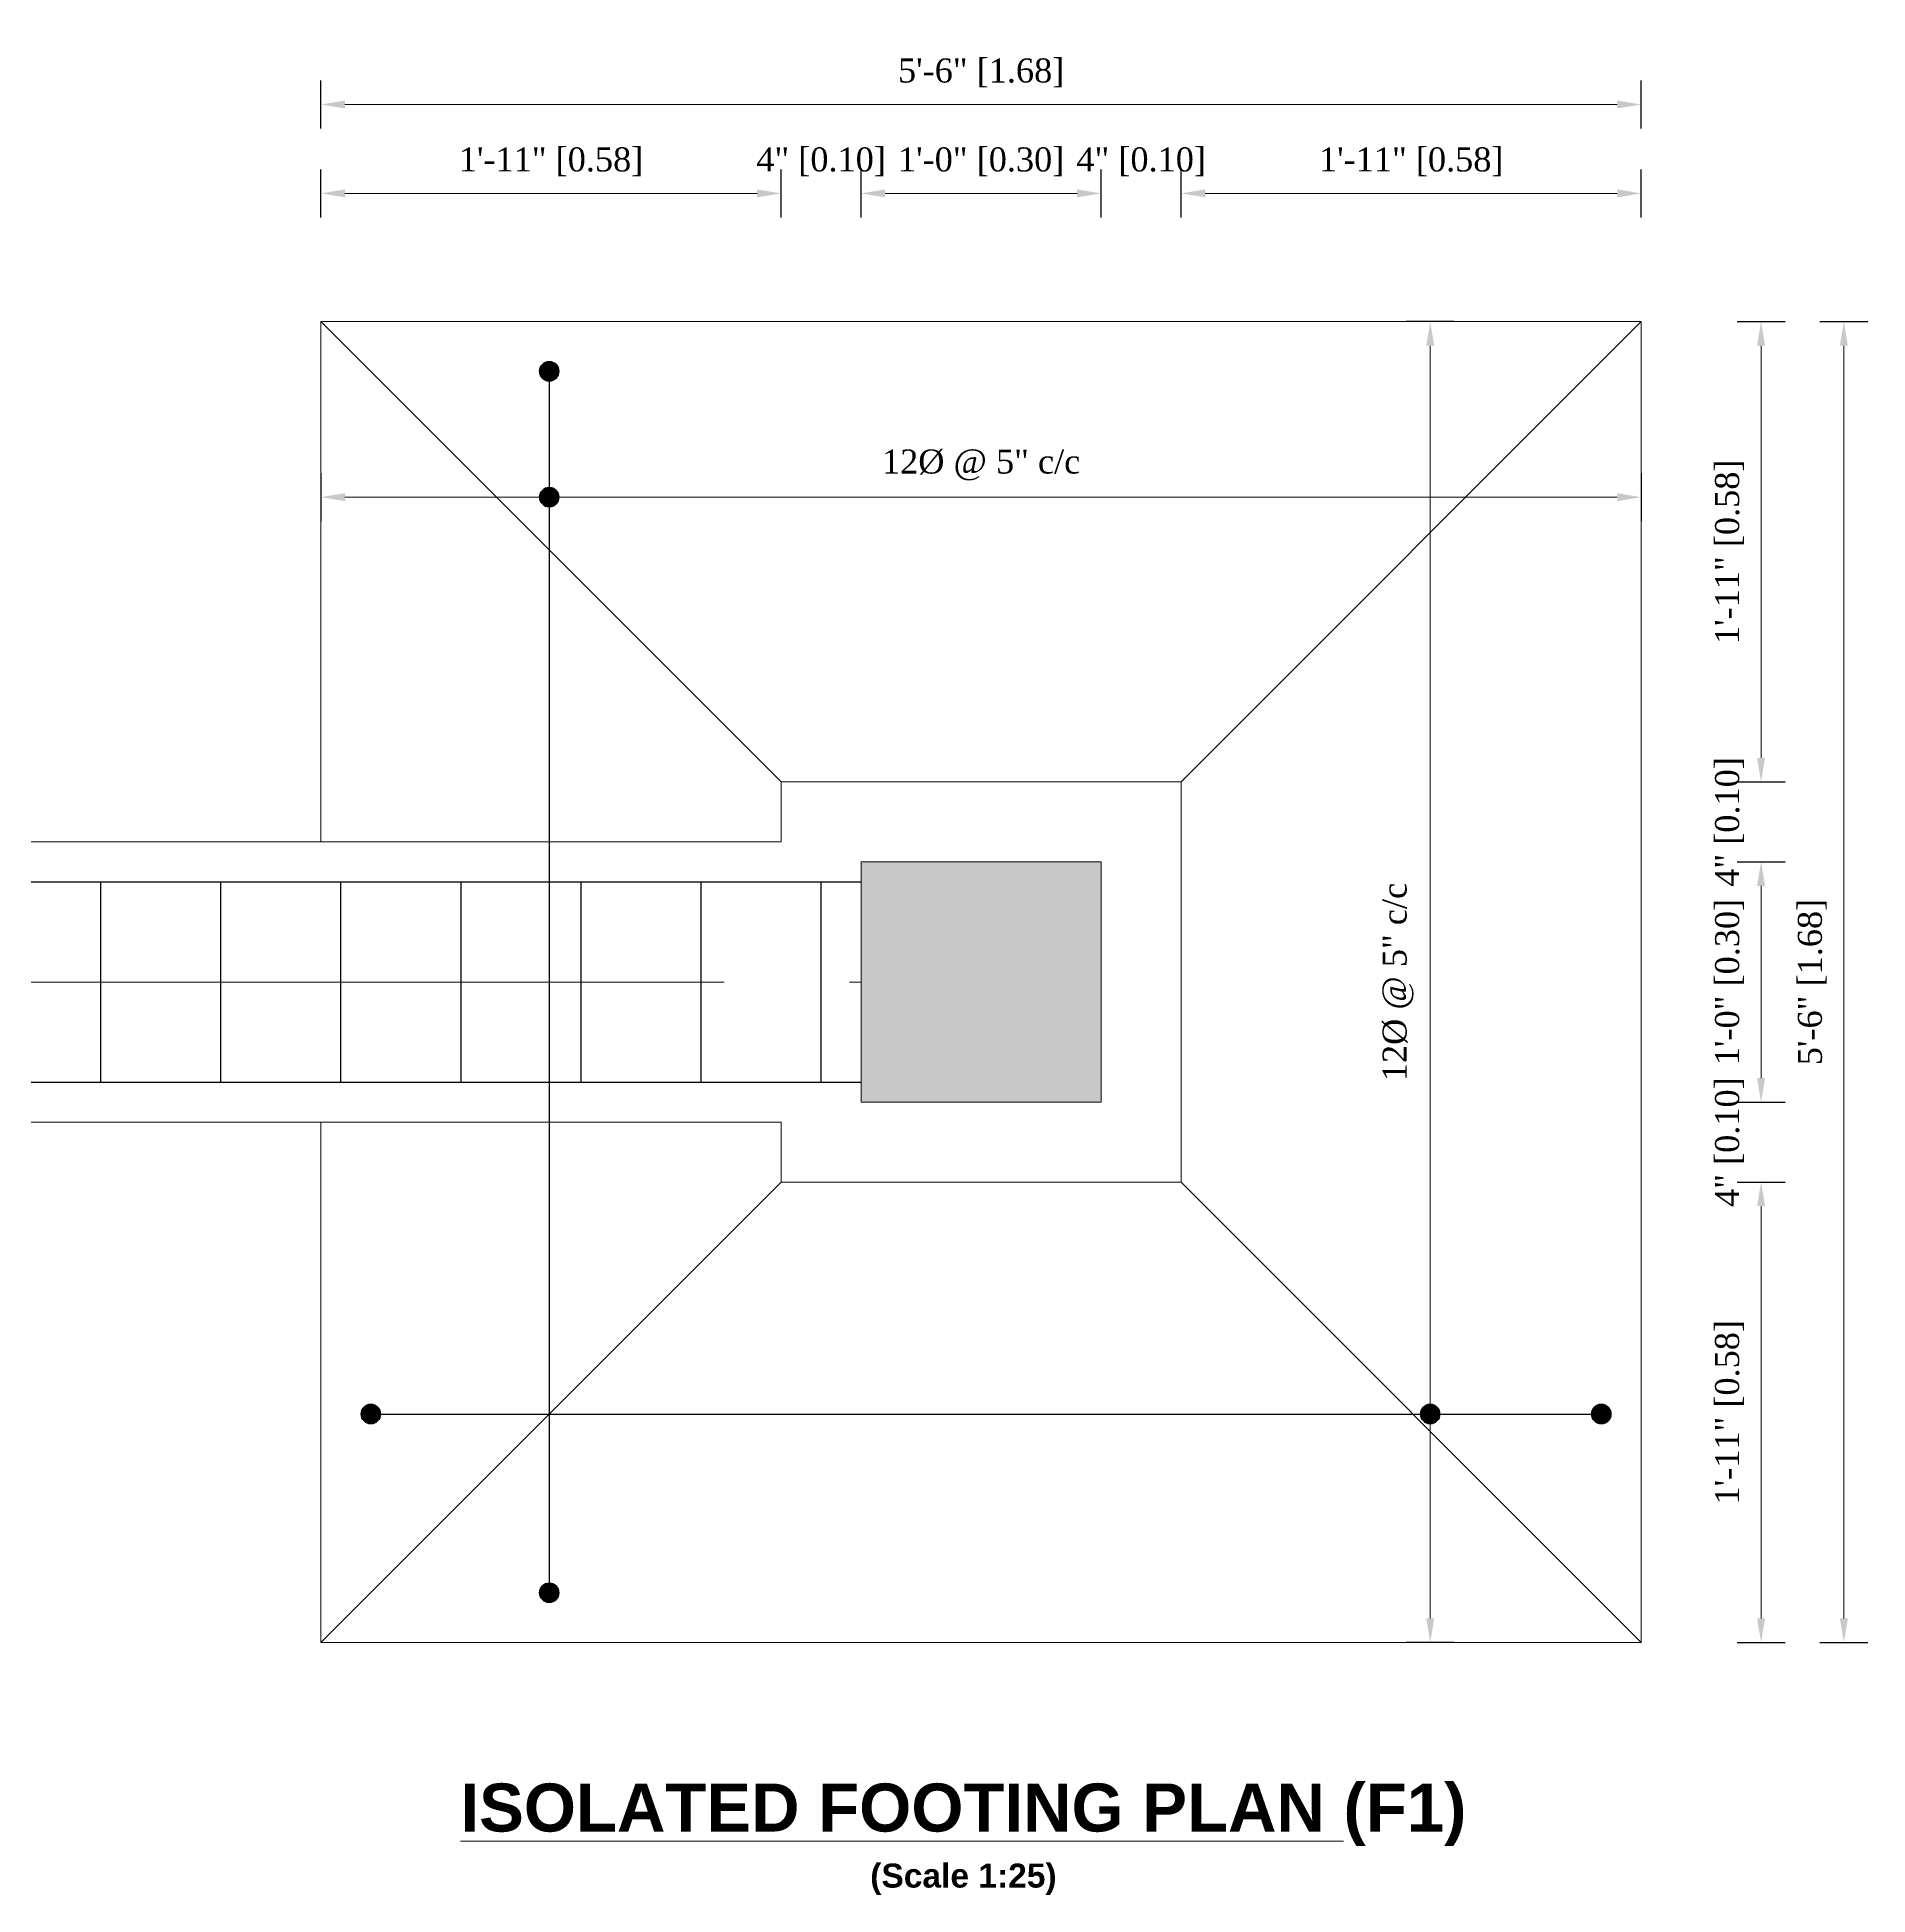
# Model space of a CAD drawing. Header units: feet. Extents: x 4160 to 31260, y -20219 to -1382.
# Drawn here: x 21315.2 to 21406.7, y -5101.1 to -5008.3 of the extents above; entities that cross this region are included whole.
import ezdxf

# ---------------------------------------------------------------- set-up
doc = ezdxf.new("R2010")
doc.units = ezdxf.units.FT
doc.header["$LTSCALE"] = 50
doc.header["$MEASUREMENT"] = 0
doc.header["$PDMODE"] = 34
doc.linetypes.add('CENTER2', pattern=[1.125, 0.75, -0.125, 0.125, -0.125])
for name, color, linetype, lineweight in [('IES_WR_Center Line', 7, 'CENTER2', 13), ('IES_WR_Dimension', 7, 'Continuous', 15), ('IES_WR_Hatch ANSI31', 8, 'Continuous', 15), ('IES_WR_Rebar Concrete Line', 2, 'Continuous', 15), ('IES_WR_Rebar-Main', 1, 'Continuous', 30), ('IES_WR_Stirrups', 6, 'Continuous', 25), ('IES_WR_Text Structure', 70, 'Continuous', 20), ('Reinforcement', 1, 'Continuous', 40)]:
    doc.layers.add(name, color=color, linetype=linetype, lineweight=lineweight)
doc.styles.add('arial', font='times.ttf')
doc.styles.add('Arial Annotation', font='arial.ttf', dxfattribs={"height": 0.06})
doc.dimstyles.new('SECS', dxfattribs={"dimtxt": 0.06, "dimasz": 0.06, "dimexe": 0.06, "dimexo": 0, "dimgap": 0.04, "dimtad": 1, "dimdec": 0, "dimzin": 3, "dimdsep": 46, "dimlunit": 4, "dimtxsty": 'arial', "dimcen": 1.25, "dimclrd": 256, "dimclrt": 3, "dimadec": 0, "dimazin": 0, "dimtfac": 1, "dimtdec": 0, "dimtix": 1, "dimtofl": 0, "dimtmove": 2, "dimatfit": 1, "dimfxl": 0.06, "dimfxlon": 1, "dimtolj": 1, "dimtzin": 0, "dimlwd": -1, "dimarcsym": 0})

# ---------------------------------------------------------------- blocks, each defined once
blk = doc.blocks.new('REBAR CUT')
at = {"layer": 'Reinforcement'}
blk.add_circle((0, 0), 0.024, dxfattribs=at)
blk = doc.blocks.new('bar towaeds viewer')
at = {"layer": 'Reinforcement'}
h = blk.add_hatch(color=256, dxfattribs=at)
h.dxf.hatch_style = 1
h.paths.add_polyline_path([(0.024, 0, 0.414214), (0, 0.024), (0, -0.024, 0.414214)])
h.paths.add_polyline_path([(0, 0.024, 0.414214), (-0.024, 0, 0.414214), (0, -0.024)])
blk.add_circle((0, 0), 0.024, dxfattribs=at)
blk = doc.blocks.new('*D783')
at = {"layer": 'Defpoints', "color": 0}
for p in [(21352.408, -5016.087), (21329.408, -5022.497), (21352.408, -5045.497)]:
    blk.add_point(p, dxfattribs=at)
at = {"layer": 'IES_WR_Dimension', "color": 0, "lineweight": -2}
for p, q in [((21329.408, -5017.287), (21329.408, -5014.887)), ((21352.408, -5017.287), (21352.408, -5014.887))]:
    blk.add_line(p, q, dxfattribs=at)
at = {"layer": 'IES_WR_Dimension'}
blk.add_line((21330.608, -5016.087), (21351.208, -5016.087), dxfattribs=at)
for points in [[(21330.608, -5015.887), (21330.608, -5016.287), (21329.408, -5016.087)], [(21351.208, -5015.887), (21351.208, -5016.287), (21352.408, -5016.087)]]:
    blk.add_solid(points, dxfattribs=at)
at = {"layer": 'IES_WR_Dimension', "color": 3, "insert": (21340.908, -5014.511), "char_height": 1.2, "attachment_point": 5, "style": 'arial'}
blk.add_mtext('\\A1;1\'-11" [0.58]', dxfattribs=at)
blk = doc.blocks.new('*D785')
at = {"layer": 'Defpoints', "color": 0}
for p in [(21356.408, -5016.087), (21352.408, -5045.497), (21356.408, -5049.497)]:
    blk.add_point(p, dxfattribs=at)
at = {"layer": 'IES_WR_Dimension', "color": 0, "lineweight": -2}
for p, q in [((21352.408, -5017.287), (21352.408, -5014.887)), ((21356.408, -5017.287), (21356.408, -5014.887))]:
    blk.add_line(p, q, dxfattribs=at)
at = {"layer": 'IES_WR_Dimension'}
for p, q in [((21351.208, -5016.087), (21350.008, -5016.087)), ((21357.608, -5016.087), (21358.808, -5016.087))]:
    blk.add_line(p, q, dxfattribs=at)
for points in [[(21351.208, -5015.887), (21351.208, -5016.287), (21352.408, -5016.087)], [(21357.608, -5015.887), (21357.608, -5016.287), (21356.408, -5016.087)]]:
    blk.add_solid(points, dxfattribs=at)
at = {"layer": 'IES_WR_Dimension', "color": 3, "insert": (21354.408, -5014.511), "char_height": 1.2, "attachment_point": 5, "style": 'arial'}
blk.add_mtext('\\A1;4" [0.10]', dxfattribs=at)
blk = doc.blocks.new('*D787')
at = {"layer": 'Defpoints', "color": 0}
for p in [(21368.408, -5016.087), (21356.408, -5049.497), (21368.408, -5049.497)]:
    blk.add_point(p, dxfattribs=at)
at = {"layer": 'IES_WR_Dimension', "color": 0, "lineweight": -2}
for p, q in [((21356.408, -5017.287), (21356.408, -5014.887)), ((21368.408, -5017.287), (21368.408, -5014.887))]:
    blk.add_line(p, q, dxfattribs=at)
at = {"layer": 'IES_WR_Dimension'}
blk.add_line((21357.608, -5016.087), (21367.208, -5016.087), dxfattribs=at)
for points in [[(21357.608, -5015.887), (21357.608, -5016.287), (21356.408, -5016.087)], [(21367.208, -5015.887), (21367.208, -5016.287), (21368.408, -5016.087)]]:
    blk.add_solid(points, dxfattribs=at)
at = {"layer": 'IES_WR_Dimension', "color": 3, "insert": (21362.408, -5014.511), "char_height": 1.2, "attachment_point": 5, "style": 'arial'}
blk.add_mtext('\\A1;1\'-0" [0.30]', dxfattribs=at)
blk = doc.blocks.new('*D789')
at = {"layer": 'Defpoints', "color": 0}
for p in [(21372.408, -5016.087), (21372.408, -5045.497), (21368.408, -5049.497)]:
    blk.add_point(p, dxfattribs=at)
at = {"layer": 'IES_WR_Dimension', "color": 0, "lineweight": -2}
for p, q in [((21368.408, -5017.287), (21368.408, -5014.887)), ((21372.408, -5017.287), (21372.408, -5014.887))]:
    blk.add_line(p, q, dxfattribs=at)
at = {"layer": 'IES_WR_Dimension'}
for p, q in [((21367.208, -5016.087), (21366.008, -5016.087)), ((21373.608, -5016.087), (21374.808, -5016.087))]:
    blk.add_line(p, q, dxfattribs=at)
for points in [[(21367.208, -5015.887), (21367.208, -5016.287), (21368.408, -5016.087)], [(21373.608, -5015.887), (21373.608, -5016.287), (21372.408, -5016.087)]]:
    blk.add_solid(points, dxfattribs=at)
at = {"layer": 'IES_WR_Dimension', "color": 3, "insert": (21370.408, -5014.511), "char_height": 1.2, "attachment_point": 5, "style": 'arial'}
blk.add_mtext('\\A1;4" [0.10]', dxfattribs=at)
blk = doc.blocks.new('*D791')
at = {"layer": 'Defpoints', "color": 0}
for p in [(21395.408, -5016.087), (21395.408, -5022.497), (21372.408, -5045.497)]:
    blk.add_point(p, dxfattribs=at)
at = {"layer": 'IES_WR_Dimension', "color": 0, "lineweight": -2}
for p, q in [((21372.408, -5017.287), (21372.408, -5014.887)), ((21395.408, -5017.287), (21395.408, -5014.887))]:
    blk.add_line(p, q, dxfattribs=at)
at = {"layer": 'IES_WR_Dimension'}
blk.add_line((21373.608, -5016.087), (21394.208, -5016.087), dxfattribs=at)
for points in [[(21373.608, -5015.887), (21373.608, -5016.287), (21372.408, -5016.087)], [(21394.208, -5015.887), (21394.208, -5016.287), (21395.408, -5016.087)]]:
    blk.add_solid(points, dxfattribs=at)
at = {"layer": 'IES_WR_Dimension', "color": 3, "insert": (21383.908, -5014.511), "char_height": 1.2, "attachment_point": 5, "style": 'arial'}
blk.add_mtext('\\A1;1\'-11" [0.58]', dxfattribs=at)
blk = doc.blocks.new('*D793')
at = {"layer": 'Defpoints', "color": 0}
for p in [(21395.408, -5011.645), (21329.408, -5022.497), (21395.408, -5022.497)]:
    blk.add_point(p, dxfattribs=at)
at = {"layer": 'IES_WR_Dimension', "color": 0, "lineweight": -2}
for p, q in [((21329.408, -5012.845), (21329.408, -5010.445)), ((21395.408, -5012.845), (21395.408, -5010.445))]:
    blk.add_line(p, q, dxfattribs=at)
at = {"layer": 'IES_WR_Dimension'}
blk.add_line((21330.608, -5011.645), (21394.208, -5011.645), dxfattribs=at)
for points in [[(21330.608, -5011.445), (21330.608, -5011.845), (21329.408, -5011.645)], [(21394.208, -5011.445), (21394.208, -5011.845), (21395.408, -5011.645)]]:
    blk.add_solid(points, dxfattribs=at)
at = {"layer": 'IES_WR_Dimension', "color": 3, "insert": (21362.408, -5010.069), "char_height": 1.2, "attachment_point": 5, "style": 'arial'}
blk.add_mtext('\\A1;5\'-6" [1.68]', dxfattribs=at)
blk = doc.blocks.new('*D795')
at = {"layer": 'Defpoints', "color": 0}
for p in [(21372.408, -5065.497), (21401.395, -5065.497), (21395.408, -5088.497)]:
    blk.add_point(p, dxfattribs=at)
at = {"layer": 'IES_WR_Dimension', "color": 0, "lineweight": -2}
for p, q in [((21400.195, -5065.497), (21402.595, -5065.497)), ((21400.195, -5088.497), (21402.595, -5088.497))]:
    blk.add_line(p, q, dxfattribs=at)
at = {"layer": 'IES_WR_Dimension'}
blk.add_line((21401.395, -5087.297), (21401.395, -5066.697), dxfattribs=at)
for points in [[(21401.195, -5066.697), (21401.595, -5066.697), (21401.395, -5065.497)], [(21401.195, -5087.297), (21401.595, -5087.297), (21401.395, -5088.497)]]:
    blk.add_solid(points, dxfattribs=at)
at = {"layer": 'IES_WR_Dimension', "color": 3, "insert": (21399.819, -5076.997), "char_height": 1.2, "attachment_point": 5, "rotation": 90, "style": 'arial'}
blk.add_mtext('\\A1;1\'-11" [0.58]', dxfattribs=at)
blk = doc.blocks.new('*D797')
at = {"layer": 'Defpoints', "color": 0}
for p in [(21368.408, -5061.497), (21401.395, -5061.497), (21372.408, -5065.497)]:
    blk.add_point(p, dxfattribs=at)
at = {"layer": 'IES_WR_Dimension'}
for p, q in [((21401.395, -5060.297), (21401.395, -5059.097)), ((21401.395, -5066.697), (21401.395, -5067.897))]:
    blk.add_line(p, q, dxfattribs=at)
at = {"layer": 'IES_WR_Dimension', "color": 0, "lineweight": -2}
for p, q in [((21400.195, -5061.497), (21402.595, -5061.497)), ((21400.195, -5065.497), (21402.595, -5065.497))]:
    blk.add_line(p, q, dxfattribs=at)
at = {"layer": 'IES_WR_Dimension'}
for points in [[(21401.195, -5060.297), (21401.595, -5060.297), (21401.395, -5061.497)], [(21401.195, -5066.697), (21401.595, -5066.697), (21401.395, -5065.497)]]:
    blk.add_solid(points, dxfattribs=at)
at = {"layer": 'IES_WR_Dimension', "color": 3, "insert": (21399.819, -5063.497), "char_height": 1.2, "attachment_point": 5, "rotation": 90, "style": 'arial'}
blk.add_mtext('\\A1;4" [0.10]', dxfattribs=at)
blk = doc.blocks.new('*D799')
at = {"layer": 'Defpoints', "color": 0}
for p in [(21368.408, -5049.497), (21401.395, -5049.497), (21368.408, -5061.497)]:
    blk.add_point(p, dxfattribs=at)
at = {"layer": 'IES_WR_Dimension', "color": 0, "lineweight": -2}
for p, q in [((21400.195, -5049.497), (21402.595, -5049.497)), ((21400.195, -5061.497), (21402.595, -5061.497))]:
    blk.add_line(p, q, dxfattribs=at)
at = {"layer": 'IES_WR_Dimension'}
blk.add_line((21401.395, -5060.297), (21401.395, -5050.697), dxfattribs=at)
for points in [[(21401.195, -5050.697), (21401.595, -5050.697), (21401.395, -5049.497)], [(21401.195, -5060.297), (21401.595, -5060.297), (21401.395, -5061.497)]]:
    blk.add_solid(points, dxfattribs=at)
at = {"layer": 'IES_WR_Dimension', "color": 3, "insert": (21399.819, -5055.497), "char_height": 1.2, "attachment_point": 5, "rotation": 90, "style": 'arial'}
blk.add_mtext('\\A1;1\'-0" [0.30]', dxfattribs=at)
blk = doc.blocks.new('*D801')
at = {"layer": 'Defpoints', "color": 0}
for p in [(21372.408, -5045.497), (21401.395, -5045.497), (21368.408, -5049.497)]:
    blk.add_point(p, dxfattribs=at)
at = {"layer": 'IES_WR_Dimension'}
for p, q in [((21401.395, -5044.297), (21401.395, -5043.097)), ((21401.395, -5050.697), (21401.395, -5051.897))]:
    blk.add_line(p, q, dxfattribs=at)
at = {"layer": 'IES_WR_Dimension', "color": 0, "lineweight": -2}
for p, q in [((21400.195, -5045.497), (21402.595, -5045.497)), ((21400.195, -5049.497), (21402.595, -5049.497))]:
    blk.add_line(p, q, dxfattribs=at)
at = {"layer": 'IES_WR_Dimension'}
for points in [[(21401.195, -5044.297), (21401.595, -5044.297), (21401.395, -5045.497)], [(21401.195, -5050.697), (21401.595, -5050.697), (21401.395, -5049.497)]]:
    blk.add_solid(points, dxfattribs=at)
at = {"layer": 'IES_WR_Dimension', "color": 3, "insert": (21399.819, -5047.497), "char_height": 1.2, "attachment_point": 5, "rotation": 90, "style": 'arial'}
blk.add_mtext('\\A1;4" [0.10]', dxfattribs=at)
blk = doc.blocks.new('*D803')
at = {"layer": 'Defpoints', "color": 0}
for p in [(21395.408, -5022.497), (21401.395, -5022.497), (21372.408, -5045.497)]:
    blk.add_point(p, dxfattribs=at)
at = {"layer": 'IES_WR_Dimension', "color": 0, "lineweight": -2}
for p, q in [((21400.195, -5022.497), (21402.595, -5022.497)), ((21400.195, -5045.497), (21402.595, -5045.497))]:
    blk.add_line(p, q, dxfattribs=at)
at = {"layer": 'IES_WR_Dimension'}
blk.add_line((21401.395, -5044.297), (21401.395, -5023.697), dxfattribs=at)
for points in [[(21401.195, -5023.697), (21401.595, -5023.697), (21401.395, -5022.497)], [(21401.195, -5044.297), (21401.595, -5044.297), (21401.395, -5045.497)]]:
    blk.add_solid(points, dxfattribs=at)
at = {"layer": 'IES_WR_Dimension', "color": 3, "insert": (21399.819, -5033.997), "char_height": 1.2, "attachment_point": 5, "rotation": 90, "style": 'arial'}
blk.add_mtext('\\A1;1\'-11" [0.58]', dxfattribs=at)
blk = doc.blocks.new('*D805')
at = {"layer": 'Defpoints', "color": 0}
for p in [(21329.408, -5022.497), (21395.408, -5022.497), (21395.408, -5031.267)]:
    blk.add_point(p, dxfattribs=at)
at = {"layer": 'IES_WR_Dimension', "color": 0, "lineweight": -2}
for p, q in [((21329.408, -5030.067), (21329.408, -5032.467)), ((21395.408, -5030.067), (21395.408, -5032.467))]:
    blk.add_line(p, q, dxfattribs=at)
at = {"layer": 'IES_WR_Dimension'}
blk.add_line((21330.608, -5031.267), (21394.208, -5031.267), dxfattribs=at)
for points in [[(21330.608, -5031.067), (21330.608, -5031.467), (21329.408, -5031.267)], [(21394.208, -5031.067), (21394.208, -5031.467), (21395.408, -5031.267)]]:
    blk.add_solid(points, dxfattribs=at)
at = {"layer": 'IES_WR_Dimension', "color": 3, "insert": (21362.408, -5029.661), "char_height": 1.2, "attachment_point": 5, "style": 'arial'}
blk.add_mtext('\\A1;12%%C @ 5" c/c', dxfattribs=at)
blk = doc.blocks.new('*D807')
at = {"layer": 'Defpoints', "color": 0}
for p in [(21384.856, -5022.497), (21395.408, -5022.497), (21395.408, -5088.497)]:
    blk.add_point(p, dxfattribs=at)
at = {"layer": 'IES_WR_Dimension', "color": 0, "lineweight": -2}
for p, q in [((21386.056, -5022.497), (21383.656, -5022.497)), ((21386.056, -5088.497), (21383.656, -5088.497))]:
    blk.add_line(p, q, dxfattribs=at)
at = {"layer": 'IES_WR_Dimension'}
blk.add_line((21384.856, -5087.297), (21384.856, -5023.697), dxfattribs=at)
for points in [[(21384.656, -5023.697), (21385.056, -5023.697), (21384.856, -5022.497)], [(21384.656, -5087.297), (21385.056, -5087.297), (21384.856, -5088.497)]]:
    blk.add_solid(points, dxfattribs=at)
at = {"layer": 'IES_WR_Dimension', "color": 3, "insert": (21383.249, -5055.497), "char_height": 1.2, "attachment_point": 5, "rotation": 90, "style": 'arial'}
blk.add_mtext('\\A1;12%%C @ 5" c/c', dxfattribs=at)
blk = doc.blocks.new('*D809')
at = {"layer": 'Defpoints', "color": 0}
for p in [(21395.408, -5022.497), (21405.533, -5022.497), (21395.408, -5088.497)]:
    blk.add_point(p, dxfattribs=at)
at = {"layer": 'IES_WR_Dimension', "color": 0, "lineweight": -2}
for p, q in [((21404.333, -5022.497), (21406.733, -5022.497)), ((21404.333, -5088.497), (21406.733, -5088.497))]:
    blk.add_line(p, q, dxfattribs=at)
at = {"layer": 'IES_WR_Dimension'}
blk.add_line((21405.533, -5087.297), (21405.533, -5023.697), dxfattribs=at)
for points in [[(21405.333, -5023.697), (21405.733, -5023.697), (21405.533, -5022.497)], [(21405.333, -5087.297), (21405.733, -5087.297), (21405.533, -5088.497)]]:
    blk.add_solid(points, dxfattribs=at)
at = {"layer": 'IES_WR_Dimension', "color": 3, "insert": (21403.957, -5055.497), "char_height": 1.2, "attachment_point": 5, "rotation": 90, "style": 'arial'}
blk.add_mtext('\\A1;5\'-6" [1.68]', dxfattribs=at)
blk = doc.blocks.new('*U352')
at = {"layer": 'IES_WR_Stirrups'}
blk.add_lwpolyline([(2, 5), (2, -5)], dxfattribs=at)
blk = doc.blocks.new('*U353')
at = {"color": 0, "linetype": 'ByBlock', "lineweight": -2, "transparency": 16777216, "rotation": 180}
for p in [(21320.408, -5055.497), (21326.408, -5055.497), (21332.408, -5055.497), (21338.408, -5055.497), (21344.408, -5055.497), (21350.408, -5055.497), (21356.408, -5055.497)]:
    blk.add_blockref('*U352', p, dxfattribs=at)

msp = doc.modelspace()

# ---------------------------------------------------------------- hatches: boundary and pattern name
at = {"layer": 'IES_WR_Hatch ANSI31'}
h = msp.add_hatch(color=256, dxfattribs=at)
h.dxf.hatch_style = 1
h.paths.add_polyline_path([(21356.408, -5049.497), (21356.408, -5061.497), (21368.408, -5061.497), (21368.408, -5049.497)])

# ---------------------------------------------------------------- linework, layer by layer
at = {"layer": 'IES_WR_Center Line'}
msp.add_lwpolyline([(21199.57, -5055.497), (21356.408, -5055.497)], dxfattribs=at)
at = {"layer": 'IES_WR_Rebar Concrete Line'}
for points in [[(21329.408, -5048.497), (21329.408, -5022.497), (21395.408, -5022.497), (21395.408, -5088.497), (21329.408, -5088.497), (21329.408, -5062.497)], [(21352.408, -5045.497), (21329.408, -5022.497)], [(21372.408, -5045.497), (21395.408, -5022.497)], [(21203.57, -5048.497), (21352.408, -5048.497), (21352.408, -5045.497), (21372.408, -5045.497), (21372.408, -5065.497), (21352.408, -5065.497), (21352.408, -5062.497), (21203.57, -5062.497), (21203.57, -5065.497), (21187.57, -5065.497), (21187.57, -5045.497), (21203.57, -5045.497), (21203.57, -5048.497)], [(21352.408, -5065.497), (21329.408, -5088.497)], [(21372.408, -5065.497), (21395.408, -5088.497)]]:
    msp.add_lwpolyline(points, dxfattribs=at)
msp.add_lwpolyline([(21356.408, -5049.497), (21368.408, -5049.497), (21368.408, -5061.497), (21356.408, -5061.497)], close=True, dxfattribs=at)
at = {"layer": 'IES_WR_Rebar-Main'}
for points in [[(21340.819, -5024.497), (21340.819, -5086.497)], [(21199.57, -5050.497), (21356.408, -5050.497)], [(21199.57, -5060.497), (21356.408, -5060.497)], [(21331.408, -5077.086), (21393.408, -5077.086)]]:
    msp.add_lwpolyline(points, dxfattribs=at)

# ---------------------------------------------------------------- block references
at = {"xscale": 20, "yscale": 20, "zscale": 20}
for name, p in [('bar towaeds viewer', (21340.819, -5024.977)), ('bar towaeds viewer', (21340.819, -5031.267)), ('REBAR CUT', (21331.901, -5077.086)), ('bar towaeds viewer', (21331.901, -5077.086)), ('bar towaeds viewer', (21384.856, -5077.086)), ('bar towaeds viewer', (21393.408, -5077.086)), ('REBAR CUT', (21340.819, -5086.017)), ('bar towaeds viewer', (21340.819, -5086.017))]:
    msp.add_blockref(name, p, dxfattribs=at)
msp.add_blockref('*U353', (0, 0))

# ---------------------------------------------------------------- texts
at = {"layer": 'IES_WR_Text Structure', "insert": (21330.833, -5095.549), "char_height": 2.4, "width": 61.38171, "attachment_point": 1, "style": 'Arial Annotation'}
msp.add_mtext('\\pxqc;{\\fArial|b1|i0|c0|p34;\\LISOLATED FOOTING PLAN\\l (F1)\\P\\H0.5x;(Scale 1:25)}', dxfattribs=at)

# ---------------------------------------------------------------- dimensions: what is measured, and where the dimension line sits
at = {"layer": 'IES_WR_Dimension'}
for base, p1, p2, picture, middle in [((21395.408, -5011.645), (21329.408, -5022.497), (21395.408, -5022.497), '*D793', (21362.408, -5010.069)), ((21352.408, -5016.087), (21329.408, -5022.497), (21352.408, -5045.497), '*D783', (21340.908, -5014.511)), ((21356.408, -5016.087), (21352.408, -5045.497), (21356.408, -5049.497), '*D785', (21354.408, -5014.511)), ((21368.408, -5016.087), (21356.408, -5049.497), (21368.408, -5049.497), '*D787', (21362.408, -5014.511)), ((21372.408, -5016.087), (21368.408, -5049.497), (21372.408, -5045.497), '*D789', (21370.408, -5014.511)), ((21395.408, -5016.087), (21372.408, -5045.497), (21395.408, -5022.497), '*D791', (21383.908, -5014.511))]:
    dim = msp.add_linear_dim(base=base, p1=p1, p2=p2, dimstyle='SECS', override={"dimscale": 0, "dimtix": 1, "dimtofl": 0, "dimtmove": 2, "dimatfit": 1}, dxfattribs=at)
    dim.commit()
    dim.dimension.update_dxf_attribs({"geometry": picture, "text_midpoint": middle})
dim = msp.add_linear_dim(base=(21395.408, -5031.267), p1=(21329.408, -5022.497), p2=(21395.408, -5022.497), text='12%%C @ 5" c/c', dimstyle='SECS', override={"dimscale": 0, "dimtix": 1, "dimtofl": 0, "dimtmove": 2, "dimatfit": 1}, dxfattribs=at)
dim.commit()
dim.dimension.update_dxf_attribs({"geometry": '*D805', "text_midpoint": (21362.408, -5029.661)})
for base, p1, p2, picture, middle in [((21401.395, -5022.497), (21372.408, -5045.497), (21395.408, -5022.497), '*D803', (21399.819, -5033.997)), ((21405.533, -5022.497), (21395.408, -5088.497), (21395.408, -5022.497), '*D809', (21403.957, -5055.497)), ((21401.395, -5045.497), (21368.408, -5049.497), (21372.408, -5045.497), '*D801', (21399.819, -5047.497)), ((21401.395, -5049.497), (21368.408, -5061.497), (21368.408, -5049.497), '*D799', (21399.819, -5055.497)), ((21401.395, -5061.497), (21372.408, -5065.497), (21368.408, -5061.497), '*D797', (21399.819, -5063.497)), ((21401.395, -5065.497), (21395.408, -5088.497), (21372.408, -5065.497), '*D795', (21399.819, -5076.997))]:
    dim = msp.add_linear_dim(base=base, p1=p1, p2=p2, angle=90, dimstyle='SECS', override={"dimscale": 0, "dimtix": 1, "dimtofl": 0, "dimtmove": 2, "dimatfit": 1}, dxfattribs=at)
    dim.commit()
    dim.dimension.update_dxf_attribs({"geometry": picture, "text_midpoint": middle})
dim = msp.add_linear_dim(base=(21384.856, -5022.497), p1=(21395.408, -5088.497), p2=(21395.408, -5022.497), angle=90, text='12%%C @ 5" c/c', dimstyle='SECS', override={"dimscale": 0, "dimtix": 1, "dimtofl": 0, "dimtmove": 2, "dimatfit": 1}, dxfattribs=at)
dim.commit()
dim.dimension.update_dxf_attribs({"geometry": '*D807', "text_midpoint": (21383.249, -5055.497)})

doc.saveas('drawing.dxf')
